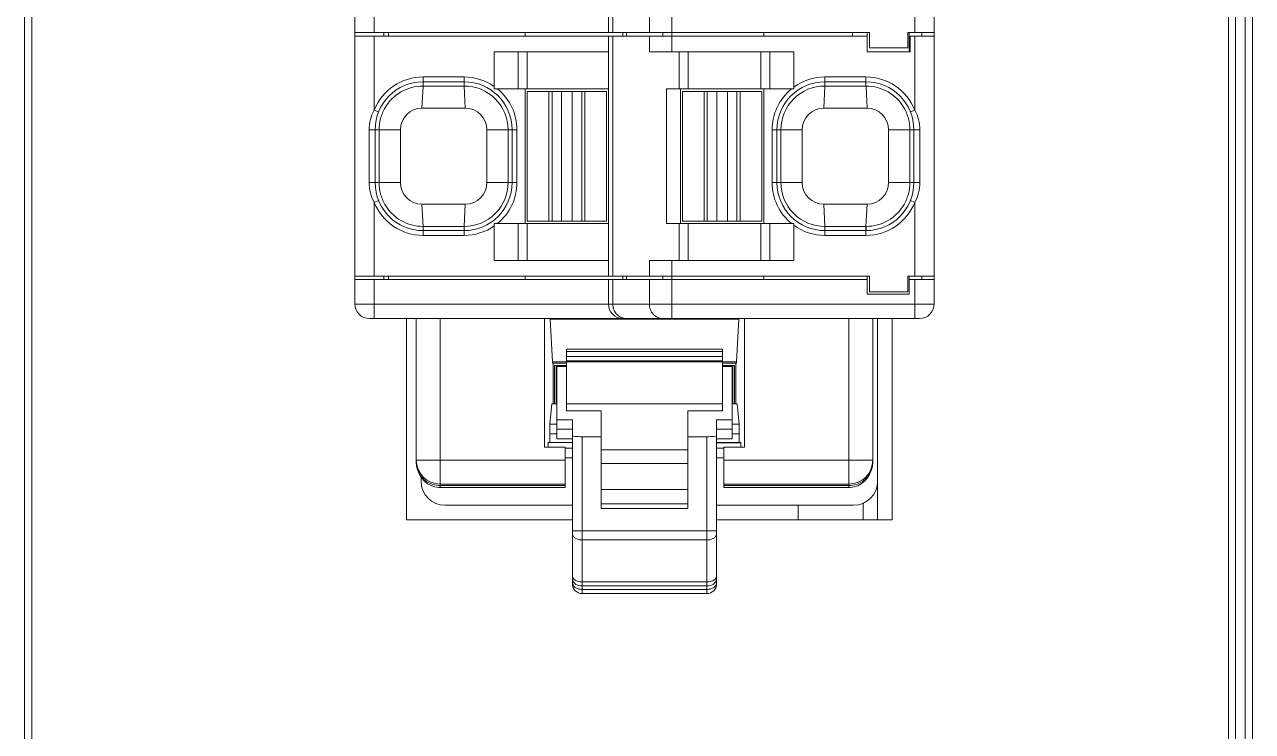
# Model space of a CAD drawing. Header units: millimetres. Extents: x 0 to 1371, y 0 to 812.
# Drawn here: x 114.04 to 139.59, y 656.85 to 671.57 of the extents above; entities that cross this region are included whole.
import ezdxf

# ---------------------------------------------------------------- set-up
doc = ezdxf.new("R2010")
doc.units = ezdxf.units.MM
doc.layers.add('7_ALL_FEATURES', color=7, linetype='Continuous')

msp = doc.modelspace()

# ---------------------------------------------------------------- linework, layer by layer
at = {"color": 18, "linetype": 'Continuous', "lineweight": 0, "true_color": 0x000000}
msp.add_line((131.79443, 661.26017), (131.79443, 662.06017), dxfattribs=at)
at = {"layer": '7_ALL_FEATURES', "color": 18, "linetype": 'Continuous', "lineweight": 0, "true_color": 0x000000}
for p, q in [((114.04443, 732.86017), (114.04443, 652.86017)), ((139.24443, 732.86017), (139.24443, 652.86017)), ((139.44443, 732.86017), (139.44443, 652.86017)), ((114.19443, 732.71017), (114.19443, 653.46017)), ((139.09443, 732.71017), (139.09443, 653.46017)), ((139.59443, 732.71017), (139.59443, 653.46017)), ((120.91943, 665.75017), (120.91943, 712.55017)), ((132.96943, 665.75017), (132.96943, 712.55017)), ((126.19443, 671.41017), (126.19443, 676.41017)), ((126.28489, 671.41017), (126.28489, 676.41017)), ((121.31943, 671.41017), (121.31943, 672.94834)), ((132.56943, 671.41017), (132.56943, 672.94834)), ((127.0453, 671.73517), (127.0453, 671.41017)), ((127.51514, 671.00517), (127.51514, 671.73517)), ((120.91943, 671.41017), (131.62443, 671.41017)), ((131.57443, 671.33017), (120.91943, 671.33017)), ((121.31943, 669.79199), (121.31943, 671.33017)), ((121.51943, 671.33017), (121.51943, 671.41017)), ((121.61943, 671.33017), (121.61943, 671.41017)), ((124.46443, 671.33017), (124.46443, 671.41017)), ((126.19443, 666.33017), (126.19443, 671.33017)), ((126.28489, 666.33017), (126.28489, 671.33017)), ((126.49443, 671.33017), (126.49443, 671.41017)), ((126.56679, 671.33017), (126.56679, 671.41017)), ((127.0453, 671.00517), (127.0453, 671.33017)), ((127.32721, 671.33017), (127.32721, 671.41017)), ((129.42443, 671.33017), (129.42443, 671.41017)), ((131.27443, 671.41017), (131.27443, 671.33017)), ((131.57443, 671.00517), (131.57443, 671.41017)), ((131.62443, 671.08517), (131.62443, 671.41017)), ((132.42443, 671.41017), (132.96943, 671.41017)), ((132.42443, 671.08517), (132.42443, 671.41017)), ((132.45443, 671.41017), (132.45443, 671.00517)), ((132.96943, 671.33017), (132.46943, 671.33017)), ((132.46943, 671.00517), (132.46943, 671.33017)), ((132.56942, 669.79201), (132.56942, 671.33017)), ((132.71423, 671.33017), (132.71423, 671.41017)), ((126.19443, 671.00517), (123.81943, 671.00517)), ((123.81944, 670.28179), (123.81943, 671.00517)), ((124.31748, 670.23017), (124.31748, 671.00517)), ((124.50542, 670.23017), (124.50542, 671.00517)), ((127.0453, 671.00517), (130.04943, 671.00517)), ((127.6631, 670.23017), (127.6631, 671.00517)), ((127.85104, 670.23017), (127.85104, 671.00517)), ((129.36343, 670.23017), (129.36343, 671.00517)), ((129.55137, 670.23017), (129.55137, 671.00517)), ((130.04937, 670.26757), (130.04937, 671.00517)), ((131.57443, 671.00517), (132.46943, 671.00517)), ((131.62443, 671.08517), (132.42443, 671.08517)), ((123.18943, 670.48017), (122.33943, 670.48017)), ((122.33943, 670.38017), (122.33943, 670.48017)), ((123.18943, 670.38017), (123.18943, 670.48017)), ((131.54943, 670.48017), (130.69943, 670.48017)), ((130.69943, 670.38017), (130.69943, 670.48017)), ((131.54943, 670.38017), (131.54943, 670.48017)), ((122.33543, 670.29218), (122.31443, 669.83017)), ((122.33543, 670.29218), (123.19343, 670.29218)), ((123.18943, 670.38017), (122.33943, 670.38017)), ((123.19343, 670.29218), (123.21443, 669.83017)), ((123.81568, 670.23017), (126.19443, 670.23017)), ((124.46443, 670.23022), (124.46443, 667.43011)), ((124.50443, 670.18017), (126.15443, 670.18017)), ((124.50443, 667.48017), (124.50443, 670.18017)), ((124.95357, 667.48017), (124.95357, 670.18017)), ((125.02024, 667.48017), (125.02024, 670.18017)), ((125.21948, 667.48017), (125.21948, 670.18017)), ((125.43937, 667.48017), (125.43937, 670.18017)), ((125.63861, 667.48017), (125.63861, 670.18017)), ((125.70528, 667.48017), (125.70528, 670.18017)), ((126.15443, 667.48017), (126.15443, 670.18017)), ((127.40347, 670.23017), (130.05122, 670.23017)), ((127.40347, 667.43017), (127.40347, 670.23017)), ((127.69443, 667.43017), (127.69443, 670.23017)), ((129.38443, 670.18017), (127.73443, 670.18017)), ((127.73443, 670.18017), (127.73443, 667.48017)), ((128.18357, 670.18017), (128.18357, 667.48017)), ((128.25024, 670.18017), (128.25024, 667.48017)), ((128.44948, 670.18017), (128.44948, 667.48017)), ((128.66937, 670.18017), (128.66937, 667.48017)), ((128.86861, 670.18017), (128.86861, 667.48017)), ((128.93528, 670.18017), (128.93528, 667.48017)), ((129.38443, 670.18017), (129.38443, 667.48017)), ((129.42443, 670.23017), (129.42443, 667.43017)), ((130.69543, 670.29218), (130.67443, 669.83017)), ((130.69543, 670.29218), (131.55343, 670.29218)), ((131.54943, 670.38017), (130.69943, 670.38017)), ((131.55343, 670.29218), (131.57443, 669.83017)), ((121.41215, 669.75456), (121.31943, 669.79199)), ((122.31443, 669.83017), (123.21443, 669.83017)), ((130.67443, 669.83017), (131.57443, 669.83017)), ((132.4767, 669.75456), (132.56943, 669.79199)), ((121.21276, 669.38017), (121.86443, 669.38017)), ((121.21276, 669.38017), (121.21276, 668.28017)), ((121.33943, 669.38017), (121.33943, 668.28017)), ((121.4214, 668.28017), (121.4214, 669.38017)), ((121.86443, 668.28017), (121.86443, 669.38017)), ((123.66443, 669.38017), (124.28943, 669.38017)), ((123.66443, 669.38017), (123.66443, 668.28017)), ((124.10745, 669.38017), (124.10745, 668.28017)), ((124.18943, 668.28017), (124.18943, 669.38017)), ((124.28943, 668.28017), (124.28943, 669.38017)), ((129.59943, 669.38017), (130.22443, 669.38017)), ((129.59943, 669.38017), (129.59943, 668.28017)), ((129.69943, 669.38017), (129.69943, 668.28017)), ((129.7814, 668.28017), (129.7814, 669.38017)), ((130.22443, 668.28017), (130.22443, 669.38017)), ((132.02443, 669.38017), (132.67609, 669.38017)), ((132.02443, 669.38017), (132.02443, 668.28017)), ((132.46745, 669.38017), (132.46745, 668.28017)), ((132.54943, 669.38017), (132.54943, 668.28017)), ((132.67609, 668.28017), (132.67609, 669.38017)), ((121.21276, 668.28017), (121.86443, 668.28017)), ((123.66443, 668.28017), (124.28943, 668.28017)), ((129.59943, 668.28017), (130.22443, 668.28017)), ((132.02443, 668.28017), (132.67609, 668.28017)), ((121.41215, 667.90578), (121.31943, 667.86834)), ((132.4767, 667.90578), (132.56943, 667.86834)), ((121.31943, 666.33017), (121.31943, 667.86834)), ((123.21443, 667.83017), (122.31443, 667.83017)), ((122.33543, 667.36816), (122.31443, 667.83017)), ((123.19303, 667.36816), (123.21443, 667.83017)), ((131.57443, 667.83017), (130.67443, 667.83017)), ((130.69543, 667.36816), (130.67443, 667.83017)), ((131.55303, 667.36816), (131.57443, 667.83017)), ((132.56943, 666.33017), (132.56943, 667.86834)), ((123.19303, 667.36816), (122.33543, 667.36816)), ((123.81568, 667.43017), (126.19443, 667.43017)), ((123.8195, 667.37847), (123.8195, 666.65517)), ((124.31748, 666.65517), (124.31748, 667.43017)), ((124.50443, 667.48017), (126.15443, 667.48017)), ((124.50542, 666.65517), (124.50542, 667.43017)), ((130.05122, 667.43017), (127.40347, 667.43017)), ((127.6631, 666.65517), (127.6631, 667.43017)), ((129.38443, 667.48017), (127.73443, 667.48017)), ((127.85104, 666.65517), (127.85104, 667.43017)), ((129.36343, 666.65517), (129.36343, 667.43017)), ((129.55137, 666.65517), (129.55137, 667.43017)), ((130.04942, 667.39285), (130.04942, 666.65517)), ((131.55303, 667.36816), (130.69543, 667.36816)), ((122.33943, 667.28017), (123.18943, 667.28017)), ((122.33943, 667.28017), (122.33943, 667.18017)), ((122.33943, 667.18017), (123.18943, 667.18017)), ((123.18943, 667.28017), (123.18943, 667.18017)), ((130.69943, 667.28017), (131.54943, 667.28017)), ((130.69943, 667.28017), (130.69943, 667.18017)), ((130.69943, 667.18017), (131.54943, 667.18017)), ((131.54943, 667.28017), (131.54943, 667.18017)), ((131.5573, 667.28031), (131.55743, 667.28021)), ((126.19443, 666.65517), (123.81943, 666.65517)), ((130.04942, 666.65517), (127.0453, 666.65517)), ((127.0453, 666.65517), (127.0453, 666.33017)), ((127.51514, 665.45017), (127.51514, 666.65517)), ((120.91943, 666.33017), (131.62443, 666.33017)), ((131.57443, 666.26017), (120.91943, 666.26017)), ((121.31943, 666.26017), (121.31943, 665.45017)), ((121.51943, 666.26017), (121.51943, 666.33017)), ((121.61943, 666.26017), (121.61943, 666.33017)), ((124.46443, 666.26017), (124.46443, 666.33017)), ((126.19443, 666.26017), (126.19443, 665.75017)), ((126.28489, 666.26017), (126.28489, 665.75017)), ((126.49443, 666.26017), (126.49443, 666.33017)), ((126.56679, 666.26017), (126.56679, 666.33017)), ((127.0453, 666.26017), (127.0453, 665.75017)), ((127.32721, 666.26017), (127.32721, 666.33017)), ((129.42443, 666.26017), (129.42443, 666.33017)), ((131.57443, 665.96017), (131.57443, 666.33017)), ((131.62443, 666.00517), (131.62443, 666.33017)), ((132.42443, 666.33017), (132.96943, 666.33017)), ((132.42443, 666.00517), (132.42443, 666.33017)), ((132.45443, 666.33017), (132.45443, 665.96017)), ((132.96943, 666.26017), (132.45443, 666.26017)), ((132.56943, 666.26017), (132.56943, 665.45017)), ((132.71423, 666.26017), (132.71423, 666.33017)), ((132.45443, 665.96017), (131.57443, 665.96017)), ((131.62443, 666.00517), (132.42443, 666.00517)), ((120.91943, 665.75017), (132.96943, 665.75017)), ((121.21943, 665.45017), (132.66943, 665.45017)), ((121.99443, 665.45017), (121.99443, 661.26017)), ((122.19443, 665.45017), (122.19443, 662.46741)), ((122.69443, 665.45017), (122.69444, 661.92812)), ((124.86291, 665.45017), (124.86291, 662.77017)), ((124.98475, 665.43498), (128.9041, 665.43498)), ((125.02852, 664.55055), (124.98475, 665.43498)), ((128.86033, 664.55055), (128.9041, 665.43498)), ((129.02594, 662.77017), (129.02594, 665.45017)), ((131.19443, 662.00017), (131.19443, 665.45017)), ((131.69443, 662.46741), (131.69443, 665.45017)), ((131.79443, 665.45017), (131.79443, 662.06017)), ((132.09443, 661.26017), (132.09443, 665.45017)), ((125.31943, 664.80883), (128.56943, 664.80883)), ((125.31943, 663.52622), (125.31943, 664.80883)), ((128.56943, 664.76592), (125.31943, 664.76592)), ((128.56943, 664.65789), (125.31943, 664.65789)), ((128.56943, 664.56771), (125.31943, 664.56771)), ((128.56943, 664.80883), (128.56943, 663.52622)), ((125.02852, 664.55055), (125.31943, 664.55055)), ((125.03155, 664.52017), (125.31943, 664.52017)), ((125.04443, 663.67017), (125.04443, 664.52017)), ((125.06943, 664.47017), (125.1092, 664.47017)), ((125.06943, 664.47017), (125.06943, 663.67017)), ((125.1092, 664.47017), (125.1092, 663.67017)), ((125.31943, 664.47017), (125.11943, 664.47017)), ((125.11943, 662.94517), (125.11943, 664.47017)), ((125.11943, 664.45114), (125.31943, 664.45114)), ((128.56943, 664.55076), (125.31943, 664.55076)), ((128.56943, 664.55055), (128.86033, 664.55055)), ((128.56943, 664.52017), (128.8573, 664.52017)), ((128.76943, 664.47017), (128.56943, 664.47017)), ((128.56943, 664.45114), (128.76943, 664.45114)), ((128.76943, 664.47017), (128.76943, 662.94517)), ((128.77653, 664.47017), (128.81943, 664.47017)), ((128.77965, 664.47017), (128.77965, 663.67017)), ((128.81943, 663.67017), (128.81943, 664.47017)), ((128.84443, 663.67017), (128.84443, 664.52017)), ((124.97664, 663.25012), (125.01854, 663.67017)), ((125.01854, 663.67017), (125.11943, 663.67017)), ((128.56943, 663.6731), (125.31943, 663.6731)), ((128.76943, 663.67017), (128.87031, 663.67017)), ((128.91221, 663.25012), (128.87031, 663.67017)), ((125.44443, 663.33831), (125.11943, 663.33831)), ((126.04443, 663.52622), (125.31943, 663.52622)), ((125.44443, 659.92017), (125.44443, 663.33831)), ((126.04443, 663.52622), (126.04443, 661.49517)), ((128.56943, 663.52622), (127.84443, 663.52622)), ((127.84443, 661.49517), (127.84443, 663.52622)), ((128.76943, 663.33831), (128.44443, 663.33831)), ((128.44443, 659.92017), (128.44443, 663.33831)), ((124.97505, 663.05088), (125.11943, 663.05088)), ((124.97505, 663.05088), (124.97505, 662.87017)), ((124.97664, 663.25012), (125.11943, 663.25012)), ((125.44443, 663.14517), (125.11943, 663.14517)), ((128.76943, 663.14517), (128.44443, 663.14517)), ((128.76943, 663.25012), (128.91221, 663.25012)), ((128.76943, 663.05088), (128.9138, 663.05088)), ((128.9138, 663.05088), (128.9138, 662.87017)), ((125.29443, 662.77017), (124.86291, 662.77017)), ((125.44443, 662.87017), (124.93796, 662.87017)), ((124.93796, 662.77017), (124.93796, 662.87017)), ((125.11943, 662.94517), (125.44443, 662.94517)), ((125.29443, 661.9282), (125.29443, 662.77017)), ((125.64443, 662.98836), (126.04443, 662.98836)), ((125.64443, 662.98836), (125.64443, 659.72017)), ((127.84443, 662.98836), (128.24443, 662.98836)), ((128.24443, 659.72017), (128.24443, 662.98836)), ((128.76943, 662.94517), (128.44443, 662.94517)), ((128.44443, 662.87017), (128.95089, 662.87017)), ((128.95089, 662.86017), (128.44443, 662.86017)), ((129.02594, 662.77017), (128.59443, 662.77017)), ((128.59443, 661.9282), (128.59443, 662.77017)), ((128.95089, 662.87017), (128.95089, 662.77017)), ((125.29443, 662.75017), (125.44443, 662.75017)), ((125.29443, 662.55017), (125.44443, 662.55017)), ((127.84443, 662.71712), (126.04443, 662.71712)), ((128.44443, 662.75017), (128.59443, 662.75017)), ((128.44443, 662.55017), (128.59443, 662.55017)), ((122.19443, 662.50017), (125.29443, 662.50017)), ((122.19443, 662.468), (122.20265, 662.37145)), ((126.04443, 662.42796), (127.84443, 662.42796)), ((128.59443, 662.50017), (131.69443, 662.50017)), ((131.68603, 662.37046), (131.69443, 662.46804)), ((122.29443, 662.06017), (122.29443, 662.14858)), ((122.58094, 661.94237), (122.65978, 661.92943)), ((122.65978, 661.92943), (122.69446, 661.92812)), ((122.69442, 661.97135), (125.29443, 661.97135)), ((122.69443, 662.00017), (125.29443, 662.00017)), ((122.69444, 661.92812), (125.29443, 661.92812)), ((126.04443, 661.88964), (127.84443, 661.88964)), ((128.59443, 662.00017), (131.19443, 662.00017)), ((128.59443, 661.97135), (131.19443, 661.97135)), ((128.59443, 661.92812), (131.19445, 661.92812)), ((131.19445, 661.92812), (131.19443, 661.99935)), ((131.19444, 661.92812), (131.22629, 661.92923)), ((131.22629, 661.92923), (131.30453, 661.94153)), ((125.44443, 661.56017), (122.79443, 661.56017)), ((126.04443, 661.58982), (127.84443, 661.58982)), ((126.04443, 661.49517), (127.84443, 661.49517)), ((131.29443, 661.56017), (128.44443, 661.56017)), ((130.14443, 661.26017), (130.14443, 661.56017)), ((131.49443, 661.60356), (131.49443, 661.26017)), ((121.99443, 661.26017), (125.44443, 661.26017)), ((128.44443, 661.26017), (132.09443, 661.26017)), ((125.44443, 661.0254), (128.44443, 661.0254)), ((128.24443, 660.838), (125.64443, 660.838)), ((128.24443, 659.96342), (125.64443, 659.96342)), ((128.24443, 659.88101), (125.64443, 659.88101)), ((128.24443, 659.80804), (125.64443, 659.80804)), ((128.24443, 659.72017), (125.64443, 659.72017))]:
    msp.add_line(p, q, dxfattribs=at)
for points in [[(122.20265, 662.37145), (122.22538, 662.28281), (122.26121, 662.20049), (122.30848, 662.12662), (122.36597, 662.06236), (122.4317, 662.00957), (122.50431, 661.96914), (122.58094, 661.94237)], [(131.30453, 661.94153), (131.38111, 661.96762), (131.45407, 662.0075), (131.52039, 662.06001), (131.5786, 662.12429), (131.62654, 662.19844), (131.66293, 662.28124), (131.68603, 662.37046)]]:
    msp.add_lwpolyline(points, dxfattribs=at)
for centre, radius, start, end in [((122.33943, 669.38017), 1.09999, 90, 158.013597), ((123.18943, 669.38017), 1.1, 55.055396, 90), ((130.69943, 669.38017), 1.1, 90, 126.224453), ((131.54943, 669.38017), 1.09999, 21.987022, 90), ((122.33943, 669.38017), 1, 90, 180), ((122.33357, 669.37993), 0.91224, 89.883472, 150.174956), ((123.18943, 669.38017), 1, 0, 90), ((123.19545, 669.38018), 0.91199, 359.999107, 90.127056), ((123.18943, 669.38017), 1.09999, 0, 50.603698), ((130.69943, 669.38017), 1.09999, 129.397312, 180), ((130.69943, 669.38017), 1, 90, 180), ((130.6934, 669.38019), 0.91199, 89.872468, 180.001328), ((131.54943, 669.38017), 1, 0, 90), ((131.55528, 669.37996), 0.91222, 29.818609, 90.116631), ((122.33403, 669.38014), 0.91254, 150.200932, 165.27032), ((122.31443, 669.38017), 0.45, 90, 180), ((123.21443, 669.38017), 0.45, 0, 90), ((130.67443, 669.38017), 0.45, 90, 180), ((131.57443, 669.38017), 0.45, 0, 90), ((131.55483, 669.38007), 0.91255, 14.730906, 29.798046), ((122.34046, 669.379), 0.91905, 165.302987, 179.92685), ((131.54881, 669.37909), 0.91862, 0.067253, 14.694668), ((122.33943, 668.28017), 1, 180, 270), ((122.34004, 668.28125), 0.91862, 180.067254, 194.694668), ((122.31443, 668.28017), 0.45, 180, 270), ((123.18943, 668.28017), 1, 270, 0), ((123.19546, 668.28015), 0.91198, 269.846783, 0.001231), ((123.21443, 668.28017), 0.45, 270, 0), ((123.18943, 668.28017), 1.09999, 309.396277, 360), ((130.69943, 668.28017), 1.09999, 180, 230.602644), ((130.69943, 668.28017), 1, 180, 270), ((130.6934, 668.28015), 0.91199, 179.999083, 270.127081), ((130.67443, 668.28017), 0.45, 180, 270), ((131.54943, 668.28017), 1, 270, 0), ((131.57443, 668.28017), 0.45, 270, 360), ((131.54906, 668.28122), 0.91839, 345.297132, 359.934454), ((122.33402, 668.28027), 0.91255, 194.730906, 209.798047), ((131.55481, 668.2803), 0.91259, 330.190944, 345.261191), ((122.33943, 668.28017), 1.09999, 201.986403, 270), ((122.33357, 668.28038), 0.91222, 209.818609, 270.11663), ((131.54943, 668.28017), 1.09999, 270, 338.013597), ((131.55536, 668.28027), 0.9121, 269.853649, 330.175585), ((123.18943, 668.28017), 1.1, 270, 304.94428), ((130.69943, 668.28017), 1.1, 233.775266, 270), ((121.21943, 665.75017), 0.3, 180, 270), ((126.49443, 665.75017), 0.3, 180, 270), ((132.66943, 665.75017), 0.3, 270, 0), ((126.56708, 665.71628), 0.26611, 258.011194, 269.938317), ((122.69443, 662.50017), 0.5, 180, 270), ((122.72075, 662.46756), 0.52632, 180.016109, 188.853666), ((131.19443, 662.50017), 0.5, 270, 0), ((131.16825, 662.46756), 0.52618, 350.593606, 359.983943), ((122.79443, 662.06017), 0.5, 180, 270), ((131.29443, 662.06017), 0.5, 270, 0), ((125.59336, 660.14521), 0.17101, 232.618971, 237.110028), ((128.29549, 660.14521), 0.17101, 302.889972, 307.381029), ((125.64443, 659.92017), 0.2, 179.998624, 270), ((125.55014, 659.95056), 0.10581, 192.239447, 195.728315), ((125.64448, 660.0883), 0.28026, 261.987306, 269.98908), ((128.24443, 659.92017), 0.2, 270, 0.001376), ((128.24437, 660.0883), 0.28026, 270.01092, 278.012694), ((128.33871, 659.95056), 0.10581, 344.271685, 347.760553)]:
    msp.add_arc(centre, radius, start, end, dxfattribs=at)
for centre, major_axis, ratio, start_param, end_param in [((124.98324, 664.45017), (0, 1), 0.00872687, -0.17453293, 0), ((128.90562, 664.45017), (0, 1), 0.00872687, 0, 0.17453293), ((125.03155, 666.52017), (0, 2), 0.00872687, -3.31612558, -3.14159265), ((128.8573, 666.52017), (0, 2), 0.00872687, 3.14159265, 3.31612558), ((124.97679, 663.05088), (0, 0.2), 0.00872687, 0.08726646, 1.57079633), ((128.91206, 663.05088), (0, 0.2), 0.00872687, -1.57079633, -0.08726646), ((125.64443, 663.00585), (0.2, 0), 0.08748866, 3.14159265, 4.71238898), ((128.24443, 663.00585), (0.2, 0), 0.08748866, -1.57079633, 0)]:
    msp.add_ellipse(centre, major_axis=major_axis, ratio=ratio, start_param=start_param, end_param=end_param, dxfattribs=at)
for points, knots in [([(122.33543, 670.29218), (122.33582, 670.30479), (122.33623, 670.32247), (122.33687, 670.34426), (122.33731, 670.35684), (122.33793, 670.36638), (122.33817, 670.37396), (122.33906, 670.37724), (122.33893, 670.38017), (122.33943, 670.38017)], [0, 0, 0, 0, 0.42920192, 0.60118891, 0.74319108, 0.85453344, 0.93460535, 0.98305365, 1, 1, 1, 1]), ([(123.19343, 670.29218), (123.1932, 670.30479), (123.1927, 670.32654), (123.19198, 670.35187), (123.19113, 670.3664), (123.19079, 670.37394), (123.19002, 670.3773), (123.18994, 670.38017), (123.18943, 670.38017)], [0, 0, 0, 0, 0.42897281, 0.74281276, 0.85410319, 0.93415046, 0.9826458, 1, 1, 1, 1]), ([(123.81944, 670.28179), (123.81944, 670.26868), (123.81863, 670.25139), (123.81634, 670.23427), (123.81568, 670.23017)], [0, 0, 0, 0, 0.75929453, 1, 1, 1, 1]), ([(130.69543, 670.29218), (130.69582, 670.30479), (130.69623, 670.32247), (130.69687, 670.34426), (130.69731, 670.35684), (130.69793, 670.36638), (130.69817, 670.37396), (130.69906, 670.37724), (130.69893, 670.38017), (130.69943, 670.38017)], [0, 0, 0, 0, 0.42920193, 0.60118891, 0.74319108, 0.85453345, 0.93460536, 0.98305366, 1, 1, 1, 1]), ([(131.55343, 670.29218), (131.5532, 670.30479), (131.5527, 670.32654), (131.55198, 670.35187), (131.55113, 670.3664), (131.55079, 670.37394), (131.55002, 670.3773), (131.54994, 670.38017), (131.54943, 670.38017)], [0, 0, 0, 0, 0.42897281, 0.74281276, 0.85410319, 0.93415046, 0.9826458, 1, 1, 1, 1]), ([(121.31943, 669.79199), (121.28555, 669.72907), (121.23167, 669.59511), (121.21276, 669.45161), (121.21276, 669.38017)], [0, 0, 0, 0, 0.50004439, 1, 1, 1, 1]), ([(132.67609, 669.38017), (132.67609, 669.45162), (132.65718, 669.59512), (132.60329, 669.72909), (132.56942, 669.79201)], [0, 0, 0, 0, 0.49995567, 1, 1, 1, 1]), ([(121.21276, 668.28017), (121.21276, 668.20872), (121.23167, 668.06523), (121.28555, 667.93126), (121.31943, 667.86834)], [0, 0, 0, 0, 0.4999558, 1, 1, 1, 1]), ([(132.56943, 667.86834), (132.6033, 667.93126), (132.65718, 668.06523), (132.67609, 668.20872), (132.67609, 668.28017)], [0, 0, 0, 0, 0.50004449, 1, 1, 1, 1]), ([(122.33542, 667.36816), (122.33566, 667.35555), (122.33615, 667.33379), (122.33687, 667.30847), (122.33772, 667.29394), (122.33806, 667.2864), (122.33883, 667.28304), (122.33892, 667.28017), (122.33943, 667.28017)], [0, 0, 0, 0, 0.42897284, 0.74281277, 0.8541032, 0.93415046, 0.9826458, 1, 1, 1, 1]), ([(123.18943, 667.28017), (123.18895, 667.28016), (123.19016, 667.28322), (123.18914, 667.28633), (123.1899, 667.294), (123.18974, 667.30351), (123.18984, 667.31611), (123.19011, 667.33792), (123.19165, 667.35559), (123.19303, 667.36816)], [0, 0, 0, 0, 0.01610803, 0.06429619, 0.14430555, 0.25564457, 0.39768273, 0.56964062, 1, 1, 1, 1]), ([(123.19303, 667.36816), (123.19477, 667.35567), (123.19466, 667.33381), (123.19464, 667.30846), (123.19603, 667.29399), (123.19633, 667.28641), (123.19714, 667.28315), (123.19693, 667.2802), (123.19743, 667.28021)], [0, 0, 0, 0, 0.42931041, 0.7433132, 0.85477965, 0.93486648, 0.98321314, 1, 1, 1, 1]), ([(123.81568, 667.43017), (123.81634, 667.42606), (123.81863, 667.40891), (123.81944, 667.39158), (123.81944, 667.37844)], [0, 0, 0, 0, 0.24070298, 1, 1, 1, 1]), ([(130.69542, 667.36816), (130.69566, 667.35555), (130.69615, 667.33379), (130.69687, 667.30847), (130.69772, 667.29394), (130.69806, 667.2864), (130.69883, 667.28304), (130.69892, 667.28017), (130.69943, 667.28017)], [0, 0, 0, 0, 0.42897284, 0.74281277, 0.8541032, 0.93415046, 0.9826458, 1, 1, 1, 1]), ([(131.54943, 667.28017), (131.54895, 667.28016), (131.55016, 667.28322), (131.54914, 667.28633), (131.5499, 667.294), (131.54974, 667.30351), (131.54984, 667.31611), (131.55011, 667.33792), (131.55165, 667.35559), (131.55303, 667.36816)], [0, 0, 0, 0, 0.01610803, 0.06429619, 0.14430555, 0.25564457, 0.39768273, 0.56964062, 1, 1, 1, 1]), ([(131.55303, 667.36816), (131.55472, 667.35603), (131.55491, 667.33469), (131.55418, 667.30735), (131.55707, 667.29085), (131.55615, 667.28226), (131.5573, 667.28031)], [0, 0, 0, 0, 0.41741264, 0.72721395, 0.92278676, 1, 1, 1, 1]), ([(126.28489, 665.75017), (126.28489, 665.71605), (126.29592, 665.64772), (126.34389, 665.557), (126.41801, 665.48827), (126.48007, 665.4627), (126.5118, 665.45597)], [0, 0, 0, 0, 0.25600029, 0.50894576, 0.75658084, 1, 1, 1, 1]), ([(127.0453, 665.75017), (127.0453, 665.71124), (127.05967, 665.63323), (127.12173, 665.5336), (127.21541, 665.46614), (127.29045, 665.45017), (127.32721, 665.45017)], [0, 0, 0, 0, 0.25713619, 0.51015147, 0.75722159, 1, 1, 1, 1]), ([(122.2007, 662.38655), (122.21457, 662.29767), (122.29141, 662.12263), (122.45345, 662.02029), (122.53973, 661.99412)], [0, 0, 0, 0, 0.49942487, 1, 1, 1, 1]), ([(131.35075, 661.99461), (131.43592, 662.02075), (131.59574, 662.12175), (131.67279, 662.2939), (131.68735, 662.38156)], [0, 0, 0, 0, 0.5006154, 1, 1, 1, 1]), ([(125.64443, 660.838), (125.61872, 660.838), (125.56931, 660.84382), (125.50444, 660.8695), (125.45748, 660.90942), (125.44443, 660.94621), (125.44443, 660.96293)], [0, 0, 0, 0, 0.30014049, 0.57375951, 0.80472995, 1, 1, 1, 1]), ([(128.24443, 660.838), (128.27013, 660.838), (128.31954, 660.84382), (128.38442, 660.8695), (128.43137, 660.90942), (128.44443, 660.94621), (128.44443, 660.96293)], [0, 0, 0, 0, 0.30014049, 0.57375951, 0.80472995, 1, 1, 1, 1]), ([(125.48954, 660.00932), (125.48454, 660.01314), (125.4671, 660.02809), (125.45337, 660.04805), (125.4483, 660.06399)], [0, 0, 0, 0, 0.27318094, 1, 1, 1, 1]), ([(125.64443, 659.88101), (125.60081, 659.88101), (125.51988, 659.89732), (125.45797, 659.96046), (125.4483, 659.99484)], [0, 0, 0, 0, 0.54980015, 1, 1, 1, 1]), ([(125.64443, 659.96342), (125.63113, 659.96342), (125.58132, 659.96656), (125.53129, 659.98167), (125.5005, 660.00161)], [0, 0, 0, 0, 0.26606172, 1, 1, 1, 1]), ([(128.24443, 659.96342), (128.25772, 659.96342), (128.30753, 659.96656), (128.35756, 659.98167), (128.38836, 660.00161)], [0, 0, 0, 0, 0.26606172, 1, 1, 1, 1]), ([(128.24443, 659.88101), (128.28804, 659.88101), (128.36897, 659.89732), (128.43088, 659.96046), (128.44056, 659.99484)], [0, 0, 0, 0, 0.54980015, 1, 1, 1, 1]), ([(128.39931, 660.00932), (128.40431, 660.01314), (128.42175, 660.02809), (128.43548, 660.04805), (128.44056, 660.06399)], [0, 0, 0, 0, 0.27318094, 1, 1, 1, 1]), ([(125.60541, 659.81077), (125.56928, 659.81586), (125.50358, 659.83728), (125.45649, 659.89275), (125.4483, 659.92187)], [0, 0, 0, 0, 0.54673311, 1, 1, 1, 1]), ([(128.28344, 659.81077), (128.31957, 659.81586), (128.38527, 659.83728), (128.43236, 659.89275), (128.44056, 659.92187)], [0, 0, 0, 0, 0.54673311, 1, 1, 1, 1])]:
    msp.add_open_spline(points, degree=3, knots=knots, dxfattribs=at)
for points in [[(130.05122, 670.23017), (130.04996, 670.24259), (130.04942, 670.2551), (130.04942, 670.26758)], [(130.04942, 667.39285), (130.04942, 667.4053), (130.04996, 667.41778), (130.05122, 667.43017)], [(122.53973, 661.99412), (122.5896, 661.97899), (122.6423, 661.97135), (122.69443, 661.97135)], [(131.19443, 661.97135), (131.24711, 661.97135), (131.30039, 661.97915), (131.35075, 661.99461)], [(125.4483, 660.06399), (125.4458, 660.07182), (125.44443, 660.08013), (125.44443, 660.08836)], [(125.4483, 659.99484), (125.44578, 660.00378), (125.44443, 660.01314), (125.44443, 660.02243)], [(128.44056, 660.06399), (128.44305, 660.07182), (128.44443, 660.08013), (128.44443, 660.08836)], [(128.44056, 659.99484), (128.44307, 660.00378), (128.44443, 660.01314), (128.44443, 660.02243)], [(125.44674, 659.92812), (125.44522, 659.93511), (125.44443, 659.94231), (125.44443, 659.94946)], [(128.44211, 659.92812), (128.44363, 659.93511), (128.44443, 659.94231), (128.44443, 659.94946)]]:
    msp.add_open_spline(points, degree=3, dxfattribs=at)

doc.saveas('drawing.dxf')
